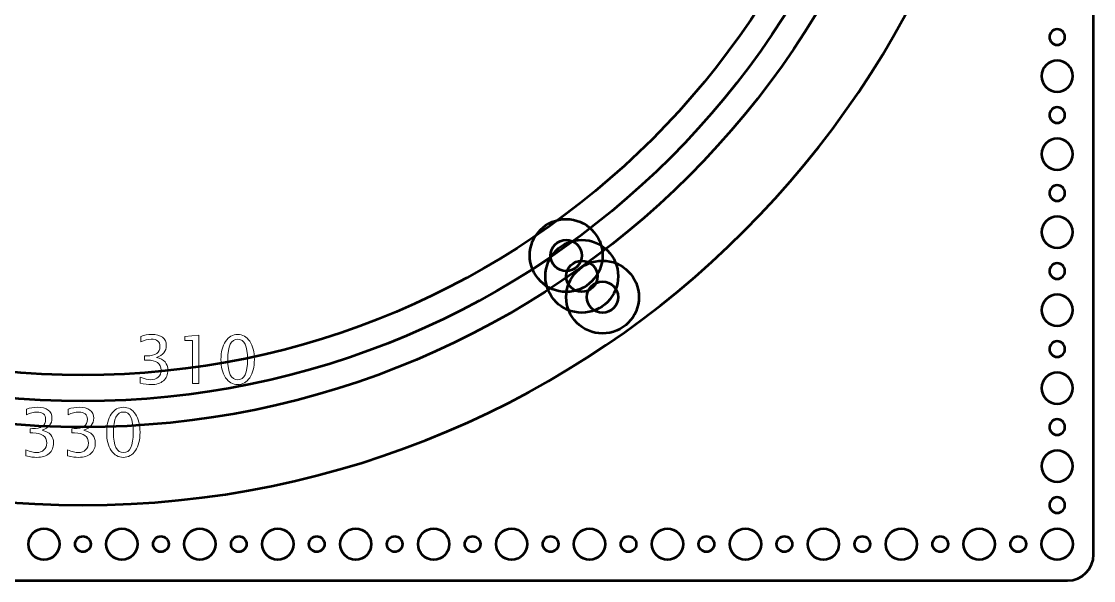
# Model space of a CAD drawing. Header units: centimetres. Extents: x -40.5 to 39, y -42 to 42.1.
# Drawn here: x 18.32 to 38.95, y -34.45 to -23.7 of the extents above; entities that cross this region are included whole.
import ezdxf

# ---------------------------------------------------------------- set-up
doc = ezdxf.new("R2010")
doc.units = ezdxf.units.CM
doc.header["$MEASUREMENT"] = 0
doc.layers.add('Layer 1', color=7, linetype='Continuous')

msp = doc.modelspace()

# ---------------------------------------------------------------- linework, layer by layer
at = {"layer": 'Layer 1', "color": 5, "lineweight": 53}
for centre in [(28.8, -28.2), (29.1, -28.6), (29.5, -29), (29.5, -29)]:
    msp.add_ellipse(centre, major_axis=(0, 0.7), ratio=1, dxfattribs=at)
at = {"layer": 'Layer 1', "lineweight": 53}
for centre, major_axis in [((28.8, -28.2), (0, 0.3)), ((29.1, -28.6), (0, 0.3)), ((29.5, -29), (0, 0.3)), ((29.5, -29), (0, 0.3)), ((18.75, -33.75), (0, 0.3)), ((19.5, -33.75), (0, 0.15)), ((20.25, -33.75), (0, 0.3)), ((21, -33.75), (0, 0.15)), ((21.75, -33.75), (0, 0.3)), ((22.5, -33.75), (0, 0.15)), ((23.25, -33.75), (0, 0.3)), ((24, -33.75), (0, 0.15)), ((24.75, -33.75), (0, 0.3)), ((25.5, -33.75), (0, 0.15)), ((26.25, -33.75), (0, 0.3)), ((27, -33.75), (0, 0.15)), ((27.75, -33.75), (0, 0.3)), ((28.5, -33.75), (0, 0.15)), ((29.25, -33.75), (0, 0.3)), ((30, -33.75), (0, 0.15)), ((30.75, -33.75), (0, 0.3)), ((31.5, -33.75), (0, 0.15)), ((32.25, -33.75), (0, 0.3)), ((33, -33.75), (0, 0.15)), ((33.75, -33.75), (0, 0.3)), ((34.5, -33.75), (0, 0.15)), ((35.25, -33.75), (0, 0.3)), ((36, -33.75), (0, 0.15)), ((36.75, -33.75), (0, 0.3)), ((37.5, -33.75), (0, 0.15)), ((38.25, -33.75), (0, 0.3))]:
    msp.add_ellipse(centre, major_axis=major_axis, ratio=1, dxfattribs=at)
for points, knots in [([(0.05, -33.95), (0.05, -33.95), (0.05, -12.55), (0.05, -12.55), (0.05, -12.55), (0.05, -12.27386), (0.27386, -12.05), (0.55, -12.05), (0.55, -12.05), (0.55, -12.05), (38.45, -12.05), (38.45, -12.05), (38.45, -12.05), (38.72614, -12.05), (38.95, -12.27386), (38.95, -12.55), (38.95, -12.55), (38.95, -12.55), (38.95, -33.95), (38.95, -33.95), (38.95, -33.95), (38.95, -34.22614), (38.72614, -34.45), (38.45, -34.45), (38.45, -34.45), (38.45, -34.45), (0.55, -34.45), (0.55, -34.45), (0.55, -34.45), (0.27386, -34.45), (0.05, -34.22614), (0.05, -33.95)], [0, 0, 0, 0, 0.11111111, 0.11111111, 0.11111111, 0.11111111, 0.22222222, 0.22222222, 0.22222222, 0.22222222, 0.33333333, 0.33333333, 0.33333333, 0.33333333, 0.44444444, 0.44444444, 0.44444444, 0.44444444, 0.55555556, 0.55555556, 0.55555556, 0.55555556, 0.66666667, 0.66666667, 0.66666667, 0.66666667, 0.77777778, 0.77777778, 0.77777778, 0.77777778, 1, 1, 1, 1]), ([(38.1, -24), (38.1, -23.91716), (38.16716, -23.85), (38.25, -23.85), (38.25, -23.85), (38.33284, -23.85), (38.4, -23.91716), (38.4, -24), (38.4, -24), (38.4, -24.08284), (38.33284, -24.15), (38.25, -24.15), (38.25, -24.15), (38.16716, -24.15), (38.1, -24.08284), (38.1, -24)], [0, 0, 0, 0, 0.2, 0.2, 0.2, 0.2, 0.4, 0.4, 0.4, 0.4, 0.6, 0.6, 0.6, 0.6, 1, 1, 1, 1]), ([(37.95, -24.75), (37.95, -24.58432), (38.08432, -24.45), (38.25, -24.45), (38.25, -24.45), (38.41568, -24.45), (38.55, -24.58432), (38.55, -24.75), (38.55, -24.75), (38.55, -24.91568), (38.41568, -25.05), (38.25, -25.05), (38.25, -25.05), (38.08432, -25.05), (37.95, -24.91568), (37.95, -24.75)], [0, 0, 0, 0, 0.2, 0.2, 0.2, 0.2, 0.4, 0.4, 0.4, 0.4, 0.6, 0.6, 0.6, 0.6, 1, 1, 1, 1]), ([(38.1, -25.5), (38.1, -25.41716), (38.16716, -25.35), (38.25, -25.35), (38.25, -25.35), (38.33284, -25.35), (38.4, -25.41716), (38.4, -25.5), (38.4, -25.5), (38.4, -25.58284), (38.33284, -25.65), (38.25, -25.65), (38.25, -25.65), (38.16716, -25.65), (38.1, -25.58284), (38.1, -25.5)], [0, 0, 0, 0, 0.2, 0.2, 0.2, 0.2, 0.4, 0.4, 0.4, 0.4, 0.6, 0.6, 0.6, 0.6, 1, 1, 1, 1]), ([(37.95, -26.25), (37.95, -26.08432), (38.08432, -25.95), (38.25, -25.95), (38.25, -25.95), (38.41568, -25.95), (38.55, -26.08432), (38.55, -26.25), (38.55, -26.25), (38.55, -26.41568), (38.41568, -26.55), (38.25, -26.55), (38.25, -26.55), (38.08432, -26.55), (37.95, -26.41568), (37.95, -26.25)], [0, 0, 0, 0, 0.2, 0.2, 0.2, 0.2, 0.4, 0.4, 0.4, 0.4, 0.6, 0.6, 0.6, 0.6, 1, 1, 1, 1]), ([(38.1, -27), (38.1, -26.91716), (38.16716, -26.85), (38.25, -26.85), (38.25, -26.85), (38.33284, -26.85), (38.4, -26.91716), (38.4, -27), (38.4, -27), (38.4, -27.08284), (38.33284, -27.15), (38.25, -27.15), (38.25, -27.15), (38.16716, -27.15), (38.1, -27.08284), (38.1, -27)], [0, 0, 0, 0, 0.2, 0.2, 0.2, 0.2, 0.4, 0.4, 0.4, 0.4, 0.6, 0.6, 0.6, 0.6, 1, 1, 1, 1]), ([(37.95, -27.75), (37.95, -27.58432), (38.08432, -27.45), (38.25, -27.45), (38.25, -27.45), (38.41568, -27.45), (38.55, -27.58432), (38.55, -27.75), (38.55, -27.75), (38.55, -27.91568), (38.41568, -28.05), (38.25, -28.05), (38.25, -28.05), (38.08432, -28.05), (37.95, -27.91568), (37.95, -27.75)], [0, 0, 0, 0, 0.2, 0.2, 0.2, 0.2, 0.4, 0.4, 0.4, 0.4, 0.6, 0.6, 0.6, 0.6, 1, 1, 1, 1]), ([(38.1, -28.5), (38.1, -28.41716), (38.16716, -28.35), (38.25, -28.35), (38.25, -28.35), (38.33284, -28.35), (38.4, -28.41716), (38.4, -28.5), (38.4, -28.5), (38.4, -28.58284), (38.33284, -28.65), (38.25, -28.65), (38.25, -28.65), (38.16716, -28.65), (38.1, -28.58284), (38.1, -28.5)], [0, 0, 0, 0, 0.2, 0.2, 0.2, 0.2, 0.4, 0.4, 0.4, 0.4, 0.6, 0.6, 0.6, 0.6, 1, 1, 1, 1]), ([(37.95, -29.25), (37.95, -29.08432), (38.08432, -28.95), (38.25, -28.95), (38.25, -28.95), (38.41568, -28.95), (38.55, -29.08432), (38.55, -29.25), (38.55, -29.25), (38.55, -29.41568), (38.41568, -29.55), (38.25, -29.55), (38.25, -29.55), (38.08432, -29.55), (37.95, -29.41568), (37.95, -29.25)], [0, 0, 0, 0, 0.2, 0.2, 0.2, 0.2, 0.4, 0.4, 0.4, 0.4, 0.6, 0.6, 0.6, 0.6, 1, 1, 1, 1]), ([(38.1, -30), (38.1, -29.91716), (38.16716, -29.85), (38.25, -29.85), (38.25, -29.85), (38.33284, -29.85), (38.4, -29.91716), (38.4, -30), (38.4, -30), (38.4, -30.08284), (38.33284, -30.15), (38.25, -30.15), (38.25, -30.15), (38.16716, -30.15), (38.1, -30.08284), (38.1, -30)], [0, 0, 0, 0, 0.2, 0.2, 0.2, 0.2, 0.4, 0.4, 0.4, 0.4, 0.6, 0.6, 0.6, 0.6, 1, 1, 1, 1]), ([(37.95, -30.75), (37.95, -30.58432), (38.08432, -30.45), (38.25, -30.45), (38.25, -30.45), (38.41568, -30.45), (38.55, -30.58432), (38.55, -30.75), (38.55, -30.75), (38.55, -30.91568), (38.41568, -31.05), (38.25, -31.05), (38.25, -31.05), (38.08432, -31.05), (37.95, -30.91568), (37.95, -30.75)], [0, 0, 0, 0, 0.2, 0.2, 0.2, 0.2, 0.4, 0.4, 0.4, 0.4, 0.6, 0.6, 0.6, 0.6, 1, 1, 1, 1]), ([(38.1, -31.5), (38.1, -31.41716), (38.16716, -31.35), (38.25, -31.35), (38.25, -31.35), (38.33284, -31.35), (38.4, -31.41716), (38.4, -31.5), (38.4, -31.5), (38.4, -31.58284), (38.33284, -31.65), (38.25, -31.65), (38.25, -31.65), (38.16716, -31.65), (38.1, -31.58284), (38.1, -31.5)], [0, 0, 0, 0, 0.2, 0.2, 0.2, 0.2, 0.4, 0.4, 0.4, 0.4, 0.6, 0.6, 0.6, 0.6, 1, 1, 1, 1]), ([(37.95, -32.25), (37.95, -32.08432), (38.08432, -31.95), (38.25, -31.95), (38.25, -31.95), (38.41568, -31.95), (38.55, -32.08432), (38.55, -32.25), (38.55, -32.25), (38.55, -32.41568), (38.41568, -32.55), (38.25, -32.55), (38.25, -32.55), (38.08432, -32.55), (37.95, -32.41568), (37.95, -32.25)], [0, 0, 0, 0, 0.2, 0.2, 0.2, 0.2, 0.4, 0.4, 0.4, 0.4, 0.6, 0.6, 0.6, 0.6, 1, 1, 1, 1]), ([(38.1, -33), (38.1, -32.91716), (38.16716, -32.85), (38.25, -32.85), (38.25, -32.85), (38.33284, -32.85), (38.4, -32.91716), (38.4, -33), (38.4, -33), (38.4, -33.08284), (38.33284, -33.15), (38.25, -33.15), (38.25, -33.15), (38.16716, -33.15), (38.1, -33.08284), (38.1, -33)], [0, 0, 0, 0, 0.2, 0.2, 0.2, 0.2, 0.4, 0.4, 0.4, 0.4, 0.6, 0.6, 0.6, 0.6, 1, 1, 1, 1])]:
    msp.add_open_spline(points, degree=3, knots=knots, dxfattribs=at)
at = {"layer": 'Layer 1', "color": 5, "lineweight": 53}
for points, knots in [([(20.86354, -15), (20.86354, -15), (37.5, -15), (37.5, -15), (37.5, -15), (37.5, -24.94111), (29.44111, -33), (19.5, -33), (19.5, -33), (9.55889, -33), (1.5, -24.94111), (1.5, -15), (1.5, -15), (1.5, -15), (20.86354, -15), (20.86354, -15)], [0, 0, 0, 0, 0.2, 0.2, 0.2, 0.2, 0.4, 0.4, 0.4, 0.4, 0.6, 0.6, 0.6, 0.6, 1, 1, 1, 1]), ([(36, -15), (36, -24.11268), (28.61268, -31.5), (19.5, -31.5), (19.5, -31.5), (10.38732, -31.5), (3, -24.11268), (3, -15)], [0, 0, 0, 0, 0.33333333, 0.33333333, 0.33333333, 0.33333333, 1, 1, 1, 1]), ([(35.5, -15), (35.5, -23.83654), (28.33654, -31), (19.5, -31), (19.5, -31), (10.66346, -31), (3.5, -23.83654), (3.5, -15)], [0, 0, 0, 0, 0.33333333, 0.33333333, 0.33333333, 0.33333333, 1, 1, 1, 1]), ([(35, -15), (35, -23.5604), (28.0604, -30.5), (19.5, -30.5), (19.5, -30.5), (10.9396, -30.5), (4, -23.5604), (4, -15)], [0, 0, 0, 0, 0.33333333, 0.33333333, 0.33333333, 0.33333333, 1, 1, 1, 1])]:
    msp.add_open_spline(points, degree=3, knots=knots, dxfattribs=at)
at = {"layer": 'Layer 1', "color": 5, "lineweight": 9}
for points, knots in [([(20.60039, -30.65276), (20.60039, -30.65276), (20.60039, -30.53846), (20.60039, -30.53846), (20.60039, -30.53846), (20.6876, -30.57317), (20.75597, -30.59053), (20.80613, -30.59053), (20.80613, -30.59053), (20.86519, -30.59053), (20.91281, -30.5736), (20.94943, -30.53952), (20.94943, -30.53952), (20.98605, -30.50544), (21.00425, -30.46099), (21.00425, -30.40638), (21.00425, -30.40638), (21.00425, -30.27684), (20.91408, -30.21207), (20.73374, -30.21207), (20.73374, -30.21207), (20.73374, -30.21207), (20.68548, -30.21207), (20.68548, -30.21207), (20.68548, -30.21207), (20.68548, -30.21207), (20.68548, -30.13015), (20.68548, -30.13015), (20.68548, -30.13015), (20.68548, -30.13015), (20.72824, -30.12952), (20.72824, -30.12952), (20.72824, -30.12952), (20.89778, -30.12952), (20.98266, -30.06983), (20.98266, -29.95024), (20.98266, -29.95024), (20.98266, -29.85647), (20.92636, -29.80948), (20.81396, -29.80948), (20.81396, -29.80948), (20.75364, -29.80948), (20.68675, -29.82684), (20.61309, -29.86155), (20.61309, -29.86155), (20.61309, -29.86155), (20.61309, -29.75487), (20.61309, -29.75487), (20.61309, -29.75487), (20.68527, -29.73032), (20.75491, -29.71804), (20.82179, -29.71804), (20.82179, -29.71804), (20.91281, -29.71804), (20.98287, -29.73624), (21.03156, -29.77265), (21.03156, -29.77265), (21.08024, -29.80884), (21.10458, -29.86155), (21.10458, -29.93055), (21.10458, -29.93055), (21.10458, -30.03829), (21.04087, -30.11513), (20.91323, -30.16085), (20.91323, -30.16085), (21.06119, -30.19535), (21.13506, -30.27642), (21.13506, -30.40447), (21.13506, -30.40447), (21.13506, -30.49083), (21.10649, -30.55878), (21.04955, -30.6081), (21.04955, -30.6081), (20.99261, -30.65742), (20.91429, -30.68197), (20.81481, -30.68197), (20.81481, -30.68197), (20.75808, -30.68197), (20.68675, -30.67223), (20.60039, -30.65276)], [0, 0, 0, 0, 0.04761905, 0.04761905, 0.04761905, 0.04761905, 0.0952381, 0.0952381, 0.0952381, 0.0952381, 0.14285714, 0.14285714, 0.14285714, 0.14285714, 0.19047619, 0.19047619, 0.19047619, 0.19047619, 0.23809524, 0.23809524, 0.23809524, 0.23809524, 0.28571429, 0.28571429, 0.28571429, 0.28571429, 0.33333333, 0.33333333, 0.33333333, 0.33333333, 0.38095238, 0.38095238, 0.38095238, 0.38095238, 0.42857143, 0.42857143, 0.42857143, 0.42857143, 0.47619048, 0.47619048, 0.47619048, 0.47619048, 0.52380952, 0.52380952, 0.52380952, 0.52380952, 0.57142857, 0.57142857, 0.57142857, 0.57142857, 0.61904762, 0.61904762, 0.61904762, 0.61904762, 0.66666667, 0.66666667, 0.66666667, 0.66666667, 0.71428571, 0.71428571, 0.71428571, 0.71428571, 0.76190476, 0.76190476, 0.76190476, 0.76190476, 0.80952381, 0.80952381, 0.80952381, 0.80952381, 0.85714286, 0.85714286, 0.85714286, 0.85714286, 0.9047619, 0.9047619, 0.9047619, 0.9047619, 1, 1, 1, 1]), ([(21.60665, -30.65911), (21.60665, -30.65911), (21.60665, -29.83234), (21.60665, -29.83234), (21.60665, -29.83234), (21.60665, -29.83234), (21.4606, -29.83234), (21.4606, -29.83234), (21.4606, -29.83234), (21.4606, -29.83234), (21.4606, -29.75614), (21.4606, -29.75614), (21.4606, -29.75614), (21.4606, -29.75614), (21.72857, -29.73328), (21.72857, -29.73328), (21.72857, -29.73328), (21.72857, -29.73328), (21.72857, -30.65911), (21.72857, -30.65911), (21.72857, -30.65911), (21.72857, -30.65911), (21.60665, -30.65911), (21.60665, -30.65911)], [0, 0, 0, 0, 0.14285714, 0.14285714, 0.14285714, 0.14285714, 0.28571429, 0.28571429, 0.28571429, 0.28571429, 0.42857143, 0.42857143, 0.42857143, 0.42857143, 0.57142857, 0.57142857, 0.57142857, 0.57142857, 0.71428571, 0.71428571, 0.71428571, 0.71428571, 1, 1, 1, 1]), ([(22.47829, -30.68197), (22.38198, -30.68197), (22.3043, -30.63773), (22.24546, -30.54947), (22.24546, -30.54947), (22.1864, -30.4612), (22.15698, -30.34478), (22.15698, -30.2), (22.15698, -30.2), (22.15698, -30.05522), (22.1864, -29.93881), (22.24546, -29.85054), (22.24546, -29.85054), (22.3043, -29.76228), (22.38198, -29.71804), (22.47829, -29.71804), (22.47829, -29.71804), (22.57502, -29.71804), (22.6527, -29.76207), (22.71155, -29.85012), (22.71155, -29.85012), (22.77018, -29.93817), (22.7996, -30.0548), (22.7996, -30.2), (22.7996, -30.2), (22.7996, -30.34478), (22.77018, -30.4612), (22.71155, -30.54947), (22.71155, -30.54947), (22.6527, -30.63773), (22.57502, -30.68197), (22.47829, -30.68197)], [0, 0, 0, 0, 0.11111111, 0.11111111, 0.11111111, 0.11111111, 0.22222222, 0.22222222, 0.22222222, 0.22222222, 0.33333333, 0.33333333, 0.33333333, 0.33333333, 0.44444444, 0.44444444, 0.44444444, 0.44444444, 0.55555556, 0.55555556, 0.55555556, 0.55555556, 0.66666667, 0.66666667, 0.66666667, 0.66666667, 0.77777778, 0.77777778, 0.77777778, 0.77777778, 1, 1, 1, 1]), ([(22.47808, -30.59053), (22.60529, -30.59053), (22.66879, -30.46035), (22.66879, -30.2), (22.66879, -30.2), (22.66879, -29.93965), (22.60529, -29.80948), (22.47808, -29.80948), (22.47808, -29.80948), (22.35129, -29.80948), (22.28779, -29.93965), (22.28779, -30.2), (22.28779, -30.2), (22.28779, -30.46035), (22.35129, -30.59053), (22.47808, -30.59053)], [0, 0, 0, 0, 0.2, 0.2, 0.2, 0.2, 0.4, 0.4, 0.4, 0.4, 0.6, 0.6, 0.6, 0.6, 1, 1, 1, 1]), ([(18.40039, -32.05276), (18.40039, -32.05276), (18.40039, -31.93846), (18.40039, -31.93846), (18.40039, -31.93846), (18.4876, -31.97317), (18.55597, -31.99053), (18.60613, -31.99053), (18.60613, -31.99053), (18.66519, -31.99053), (18.71281, -31.9736), (18.74943, -31.93952), (18.74943, -31.93952), (18.78605, -31.90544), (18.80425, -31.86099), (18.80425, -31.80638), (18.80425, -31.80638), (18.80425, -31.67684), (18.71408, -31.61207), (18.53374, -31.61207), (18.53374, -31.61207), (18.53374, -31.61207), (18.48548, -31.61207), (18.48548, -31.61207), (18.48548, -31.61207), (18.48548, -31.61207), (18.48548, -31.53015), (18.48548, -31.53015), (18.48548, -31.53015), (18.48548, -31.53015), (18.52824, -31.52952), (18.52824, -31.52952), (18.52824, -31.52952), (18.69778, -31.52952), (18.78266, -31.46983), (18.78266, -31.35024), (18.78266, -31.35024), (18.78266, -31.25647), (18.72636, -31.20948), (18.61396, -31.20948), (18.61396, -31.20948), (18.55364, -31.20948), (18.48675, -31.22684), (18.41309, -31.26155), (18.41309, -31.26155), (18.41309, -31.26155), (18.41309, -31.15487), (18.41309, -31.15487), (18.41309, -31.15487), (18.48527, -31.13032), (18.55491, -31.11804), (18.62179, -31.11804), (18.62179, -31.11804), (18.71281, -31.11804), (18.78287, -31.13624), (18.83156, -31.17265), (18.83156, -31.17265), (18.88024, -31.20884), (18.90458, -31.26155), (18.90458, -31.33055), (18.90458, -31.33055), (18.90458, -31.43829), (18.84087, -31.51513), (18.71323, -31.56085), (18.71323, -31.56085), (18.86119, -31.59535), (18.93506, -31.67642), (18.93506, -31.80447), (18.93506, -31.80447), (18.93506, -31.89083), (18.90649, -31.95878), (18.84955, -32.0081), (18.84955, -32.0081), (18.79261, -32.05742), (18.71429, -32.08197), (18.61481, -32.08197), (18.61481, -32.08197), (18.55808, -32.08197), (18.48675, -32.07223), (18.40039, -32.05276)], [0, 0, 0, 0, 0.04761905, 0.04761905, 0.04761905, 0.04761905, 0.0952381, 0.0952381, 0.0952381, 0.0952381, 0.14285714, 0.14285714, 0.14285714, 0.14285714, 0.19047619, 0.19047619, 0.19047619, 0.19047619, 0.23809524, 0.23809524, 0.23809524, 0.23809524, 0.28571429, 0.28571429, 0.28571429, 0.28571429, 0.33333333, 0.33333333, 0.33333333, 0.33333333, 0.38095238, 0.38095238, 0.38095238, 0.38095238, 0.42857143, 0.42857143, 0.42857143, 0.42857143, 0.47619048, 0.47619048, 0.47619048, 0.47619048, 0.52380952, 0.52380952, 0.52380952, 0.52380952, 0.57142857, 0.57142857, 0.57142857, 0.57142857, 0.61904762, 0.61904762, 0.61904762, 0.61904762, 0.66666667, 0.66666667, 0.66666667, 0.66666667, 0.71428571, 0.71428571, 0.71428571, 0.71428571, 0.76190476, 0.76190476, 0.76190476, 0.76190476, 0.80952381, 0.80952381, 0.80952381, 0.80952381, 0.85714286, 0.85714286, 0.85714286, 0.85714286, 0.9047619, 0.9047619, 0.9047619, 0.9047619, 1, 1, 1, 1]), ([(19.20345, -32.05276), (19.20345, -32.05276), (19.20345, -31.93846), (19.20345, -31.93846), (19.20345, -31.93846), (19.29066, -31.97317), (19.35903, -31.99053), (19.40919, -31.99053), (19.40919, -31.99053), (19.46825, -31.99053), (19.51587, -31.9736), (19.55249, -31.93952), (19.55249, -31.93952), (19.58911, -31.90544), (19.60731, -31.86099), (19.60731, -31.80638), (19.60731, -31.80638), (19.60731, -31.67684), (19.51714, -31.61207), (19.3368, -31.61207), (19.3368, -31.61207), (19.3368, -31.61207), (19.28854, -31.61207), (19.28854, -31.61207), (19.28854, -31.61207), (19.28854, -31.61207), (19.28854, -31.53015), (19.28854, -31.53015), (19.28854, -31.53015), (19.28854, -31.53015), (19.3313, -31.52952), (19.3313, -31.52952), (19.3313, -31.52952), (19.50084, -31.52952), (19.58572, -31.46983), (19.58572, -31.35024), (19.58572, -31.35024), (19.58572, -31.25647), (19.52942, -31.20948), (19.41702, -31.20948), (19.41702, -31.20948), (19.3567, -31.20948), (19.28981, -31.22684), (19.21615, -31.26155), (19.21615, -31.26155), (19.21615, -31.26155), (19.21615, -31.15487), (19.21615, -31.15487), (19.21615, -31.15487), (19.28833, -31.13032), (19.35797, -31.11804), (19.42485, -31.11804), (19.42485, -31.11804), (19.51587, -31.11804), (19.58593, -31.13624), (19.63462, -31.17265), (19.63462, -31.17265), (19.6833, -31.20884), (19.70764, -31.26155), (19.70764, -31.33055), (19.70764, -31.33055), (19.70764, -31.43829), (19.64393, -31.51513), (19.51629, -31.56085), (19.51629, -31.56085), (19.66425, -31.59535), (19.73812, -31.67642), (19.73812, -31.80447), (19.73812, -31.80447), (19.73812, -31.89083), (19.70955, -31.95878), (19.65261, -32.0081), (19.65261, -32.0081), (19.59567, -32.05742), (19.51735, -32.08197), (19.41787, -32.08197), (19.41787, -32.08197), (19.36114, -32.08197), (19.28981, -32.07223), (19.20345, -32.05276)], [0, 0, 0, 0, 0.04761905, 0.04761905, 0.04761905, 0.04761905, 0.0952381, 0.0952381, 0.0952381, 0.0952381, 0.14285714, 0.14285714, 0.14285714, 0.14285714, 0.19047619, 0.19047619, 0.19047619, 0.19047619, 0.23809524, 0.23809524, 0.23809524, 0.23809524, 0.28571429, 0.28571429, 0.28571429, 0.28571429, 0.33333333, 0.33333333, 0.33333333, 0.33333333, 0.38095238, 0.38095238, 0.38095238, 0.38095238, 0.42857143, 0.42857143, 0.42857143, 0.42857143, 0.47619048, 0.47619048, 0.47619048, 0.47619048, 0.52380952, 0.52380952, 0.52380952, 0.52380952, 0.57142857, 0.57142857, 0.57142857, 0.57142857, 0.61904762, 0.61904762, 0.61904762, 0.61904762, 0.66666667, 0.66666667, 0.66666667, 0.66666667, 0.71428571, 0.71428571, 0.71428571, 0.71428571, 0.76190476, 0.76190476, 0.76190476, 0.76190476, 0.80952381, 0.80952381, 0.80952381, 0.80952381, 0.85714286, 0.85714286, 0.85714286, 0.85714286, 0.9047619, 0.9047619, 0.9047619, 0.9047619, 1, 1, 1, 1]), ([(20.27829, -32.08197), (20.18198, -32.08197), (20.1043, -32.03773), (20.04546, -31.94947), (20.04546, -31.94947), (19.9864, -31.8612), (19.95698, -31.74478), (19.95698, -31.6), (19.95698, -31.6), (19.95698, -31.45522), (19.9864, -31.33881), (20.04546, -31.25054), (20.04546, -31.25054), (20.1043, -31.16228), (20.18198, -31.11804), (20.27829, -31.11804), (20.27829, -31.11804), (20.37502, -31.11804), (20.4527, -31.16207), (20.51155, -31.25012), (20.51155, -31.25012), (20.57018, -31.33817), (20.5996, -31.4548), (20.5996, -31.6), (20.5996, -31.6), (20.5996, -31.74478), (20.57018, -31.8612), (20.51155, -31.94947), (20.51155, -31.94947), (20.4527, -32.03773), (20.37502, -32.08197), (20.27829, -32.08197)], [0, 0, 0, 0, 0.11111111, 0.11111111, 0.11111111, 0.11111111, 0.22222222, 0.22222222, 0.22222222, 0.22222222, 0.33333333, 0.33333333, 0.33333333, 0.33333333, 0.44444444, 0.44444444, 0.44444444, 0.44444444, 0.55555556, 0.55555556, 0.55555556, 0.55555556, 0.66666667, 0.66666667, 0.66666667, 0.66666667, 0.77777778, 0.77777778, 0.77777778, 0.77777778, 1, 1, 1, 1]), ([(20.27808, -31.99053), (20.40529, -31.99053), (20.46879, -31.86035), (20.46879, -31.6), (20.46879, -31.6), (20.46879, -31.33965), (20.40529, -31.20948), (20.27808, -31.20948), (20.27808, -31.20948), (20.15129, -31.20948), (20.08779, -31.33965), (20.08779, -31.6), (20.08779, -31.6), (20.08779, -31.86035), (20.15129, -31.99053), (20.27808, -31.99053)], [0, 0, 0, 0, 0.2, 0.2, 0.2, 0.2, 0.4, 0.4, 0.4, 0.4, 0.6, 0.6, 0.6, 0.6, 1, 1, 1, 1])]:
    msp.add_open_spline(points, degree=3, knots=knots, dxfattribs=at)

doc.saveas('drawing.dxf')
